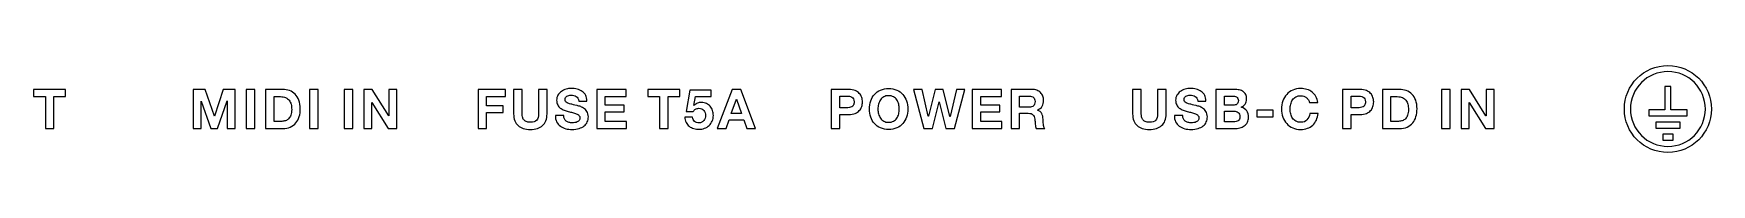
# Model space of a CAD drawing. Header units: millimetres. Extents: x 0 to 383, y 0 to 68.
# Drawn here: x 190.1 to 382.8, y 0 to 10 of the extents above; entities that cross this region are included whole.
import ezdxf

# ---------------------------------------------------------------- set-up
doc = ezdxf.new("R2010")
doc.units = ezdxf.units.MM
doc.layers.add('CUT', color=7, linetype='Continuous')

msp = doc.modelspace()

# ---------------------------------------------------------------- linework, layer by layer
at = {"layer": 'CUT'}
for points in [[(191.47, 6.42), (191.47, 2.75), (192.46, 2.75), (192.46, 6.42), (193.8, 6.42), (193.8, 7.25), (190.12, 7.25), (190.12, 6.42), (191.47, 6.42)], [(208.43, 7.25), (208.43, 2.75), (209.36, 2.75), (209.36, 5.91), (209.37, 5.91), (210.47, 2.75), (211.24, 2.75), (212.34, 5.94), (212.35, 5.94), (212.35, 2.75), (213.28, 2.75), (213.28, 7.25), (211.89, 7.25), (210.89, 4.16), (210.88, 4.16), (209.82, 7.25), (208.43, 7.25)], [(214.53, 7.25), (214.53, 2.75), (215.52, 2.75), (215.52, 7.25), (214.53, 7.25)], [(216.76, 7.25), (216.76, 2.75), (218.71, 2.75)], [(218.71, 7.25), (216.76, 7.25)], [(217.75, 3.58), (217.75, 6.42), (218.46, 6.42)], [(221.81, 7.25), (221.81, 2.75), (222.8, 2.75), (222.8, 7.25), (221.81, 7.25)], [(225.8, 7.25), (225.8, 2.75), (226.79, 2.75), (226.79, 7.25), (225.8, 7.25)], [(228.04, 7.25), (228.04, 2.75), (228.97, 2.75), (228.97, 5.76), (228.98, 5.76), (230.85, 2.75), (231.84, 2.75), (231.84, 7.25), (230.91, 7.25), (230.91, 4.23), (230.9, 4.23), (229.02, 7.25), (228.04, 7.25)], [(241.16, 7.25), (241.16, 2.75), (242.15, 2.75), (242.15, 4.61), (244.03, 4.61), (244.03, 5.38), (242.15, 5.38), (242.15, 6.42), (244.32, 6.42), (244.32, 7.25), (241.16, 7.25)], [(246.24, 4.45), (246.24, 7.25), (245.25, 7.25), (245.25, 4.45)], [(249.09, 4.45), (249.09, 7.25), (248.1, 7.25), (248.1, 4.45)], [(252.72, 5.91), (253.67, 5.91)], [(254.79, 7.25), (254.79, 2.75), (258.21, 2.75), (258.21, 3.58), (255.78, 3.58), (255.78, 4.68), (257.96, 4.68), (257.96, 5.45), (255.78, 5.45), (255.78, 6.42), (258.16, 6.42), (258.16, 7.25), (254.79, 7.25)], [(262, 6.42), (262, 2.75), (262.99, 2.75), (262.99, 6.42), (264.34, 6.42), (264.34, 7.25), (260.65, 7.25), (260.65, 6.42), (262, 6.42)], [(267.95, 6.42), (267.95, 7.16), (265.49, 7.16), (265.05, 4.72), (265.86, 4.72)], [(265.96, 5.41), (265.95, 5.42), (266.13, 6.42), (267.95, 6.42)], [(270.35, 7.25), (268.64, 2.75), (269.64, 2.75), (269.99, 3.75), (271.67, 3.75), (272.02, 2.75), (273.04, 2.75), (271.36, 7.25), (270.35, 7.25)], [(270.25, 4.49), (270.84, 6.14), (270.85, 6.14), (271.42, 4.49), (270.25, 4.49)], [(281.72, 7.25), (281.72, 2.75), (282.71, 2.75), (282.71, 4.36), (283.75, 4.36)], [(283.75, 7.25), (281.72, 7.25)], [(282.71, 5.13), (282.71, 6.48), (283.48, 6.48)], [(295.87, 2.75), (297.08, 7.25), (296.11, 7.25), (295.37, 4.15), (295.36, 4.15), (294.59, 7.25), (293.66, 7.25), (292.88, 4.19), (292.87, 4.19), (292.16, 7.25), (291.17, 7.25), (292.36, 2.75), (293.36, 2.75), (294.11, 5.81), (294.12, 5.81), (294.88, 2.75), (295.87, 2.75)], [(297.91, 7.25), (297.91, 2.75), (301.33, 2.75), (301.33, 3.58), (298.9, 3.58), (298.9, 4.68), (301.08, 4.68), (301.08, 5.45), (298.9, 5.45), (298.9, 6.42), (301.28, 6.42), (301.28, 7.25), (297.91, 7.25)], [(302.37, 7.25), (302.37, 2.75), (303.36, 2.75), (303.36, 4.51), (304.35, 4.51)], [(304.8, 7.25), (302.37, 7.25)], [(303.36, 5.21), (303.36, 6.48), (304.45, 6.48)], [(317.33, 4.45), (317.33, 7.25), (316.34, 7.25), (316.34, 4.45)], [(320.18, 4.45), (320.18, 7.25), (319.19, 7.25), (319.19, 4.45)], [(323.81, 5.91), (324.76, 5.91)], [(325.88, 7.25), (325.88, 2.75), (328.06, 2.75)], [(328, 7.25), (325.88, 7.25)], [(326.87, 5.43), (326.87, 6.48), (327.8, 6.48)], [(340.44, 7.25), (340.44, 2.75), (341.43, 2.75), (341.43, 4.36), (342.47, 4.36)], [(342.47, 7.25), (340.44, 7.25)], [(341.43, 5.13), (341.43, 6.48), (342.2, 6.48)], [(345.02, 7.25), (345.02, 2.75), (346.96, 2.75)], [(346.96, 7.25), (345.02, 7.25)], [(346.01, 3.58), (346.01, 6.42), (346.72, 6.42)], [(351.82, 7.25), (351.82, 2.75), (352.81, 2.75), (352.81, 7.25), (351.82, 7.25)], [(354.06, 7.25), (354.06, 2.75), (354.98, 2.75), (354.98, 5.76), (355, 5.76), (356.87, 2.75), (357.86, 2.75), (357.86, 7.25), (356.93, 7.25), (356.93, 4.23), (356.92, 4.23), (355.04, 7.25), (354.06, 7.25)], [(377.46, 4.9), (375.61, 4.9), (375.61, 4.2), (380.01, 4.2), (380.01, 4.9), (378.16, 4.9), (378.16, 7.6), (377.46, 7.6), (377.46, 4.9)], [(251, 4.24), (250.04, 4.24)], [(265.81, 4.06), (264.91, 4.06)], [(283.48, 5.13), (282.71, 5.13)], [(304.45, 5.21), (303.36, 5.21)], [(305.4, 4.87), (305.4, 4.88)], [(322.09, 4.24), (321.13, 4.24)], [(327.87, 5.43), (326.87, 5.43)], [(326.87, 3.52), (326.87, 4.75), (327.95, 4.75)], [(330.59, 4.86), (330.59, 4.09), (332.49, 4.09), (332.49, 4.86), (330.59, 4.86)], [(336.64, 5.74), (337.6, 5.74)], [(337.63, 4.48), (336.68, 4.48)], [(342.2, 5.13), (341.43, 5.13)], [(218.64, 3.58), (217.75, 3.58)], [(305.26, 2.75), (306.25, 2.75)], [(327.93, 3.52), (326.87, 3.52)], [(346.89, 3.58), (346.01, 3.58)], [(376.41, 2.8), (379.21, 2.8), (379.21, 3.5), (376.41, 3.5), (376.41, 2.8)], [(377.21, 1.4), (378.41, 1.4), (378.41, 2.1), (377.21, 2.1), (377.21, 1.4)]]:
    msp.add_lwpolyline(points, dxfattribs=at)
for points, knots in [([(382.81, 5), (382.81, 7.76), (380.57, 10), (377.81, 10), (375.05, 10), (372.81, 7.76), (372.81, 5), (372.81, 2.24), (375.05, 0), (377.81, 0), (380.57, 0), (382.81, 2.24), (382.81, 5)], [0, 0, 0, 0, 1, 1, 1, 2, 2, 2, 3, 3, 3, 4, 4, 4, 4]), ([(377.81, 0.7), (375.44, 0.7), (373.51, 2.63), (373.51, 5), (373.51, 7.37), (375.44, 9.3), (377.81, 9.3), (380.19, 9.3), (382.11, 7.37), (382.11, 5), (382.11, 2.63), (380.19, 0.7), (377.81, 0.7)], [0, 0, 0, 0, 1, 1, 1, 2, 2, 2, 3, 3, 3, 4, 4, 4, 4]), ([(218.46, 6.42), (218.7, 6.42), (218.91, 6.38), (219.07, 6.31), (219.24, 6.24), (219.37, 6.14), (219.47, 6.01), (219.57, 5.88), (219.65, 5.73), (219.69, 5.55), (219.74, 5.36), (219.76, 5.16), (219.76, 4.93), (219.76, 4.68), (219.73, 4.47), (219.66, 4.3), (219.6, 4.13), (219.52, 3.99), (219.41, 3.88), (219.31, 3.77), (219.19, 3.7), (219.05, 3.65), (218.92, 3.61), (218.78, 3.58), (218.64, 3.58)], [0, 0, 0, 0, 1, 1, 1, 2, 2, 2, 3, 3, 3, 4, 4, 4, 5, 5, 5, 6, 6, 6, 7, 7, 7, 8, 8, 8, 8]), ([(218.71, 2.75), (219.05, 2.75), (219.35, 2.81), (219.6, 2.92), (219.86, 3.04), (220.07, 3.2), (220.24, 3.4), (220.41, 3.6), (220.54, 3.84), (220.62, 4.12), (220.71, 4.39), (220.75, 4.7), (220.75, 5.03), (220.75, 5.4), (220.7, 5.72), (220.59, 6), (220.49, 6.28), (220.35, 6.51), (220.16, 6.7), (219.98, 6.88), (219.77, 7.02), (219.52, 7.11), (219.27, 7.2), (219, 7.25), (218.71, 7.25)], [0, 0, 0, 0, 1, 1, 1, 2, 2, 2, 3, 3, 3, 4, 4, 4, 5, 5, 5, 6, 6, 6, 7, 7, 7, 8, 8, 8, 8]), ([(253.67, 5.91), (253.67, 6.17), (253.63, 6.39), (253.53, 6.57), (253.43, 6.76), (253.29, 6.91), (253.13, 7.02), (252.96, 7.14), (252.77, 7.23), (252.55, 7.28), (252.33, 7.33), (252.11, 7.36), (251.87, 7.36), (251.67, 7.36), (251.47, 7.33), (251.27, 7.28), (251.07, 7.22), (250.89, 7.14), (250.73, 7.02), (250.57, 6.91), (250.44, 6.77), (250.34, 6.6), (250.24, 6.43), (250.19, 6.23), (250.19, 6), (250.19, 5.79), (250.23, 5.61), (250.31, 5.47), (250.38, 5.32), (250.49, 5.2), (250.61, 5.11), (250.74, 5.01), (250.88, 4.93), (251.04, 4.87), (251.2, 4.81), (251.36, 4.76), (251.53, 4.72)], [0, 0, 0, 0, 1, 1, 1, 2, 2, 2, 3, 3, 3, 4, 4, 4, 5, 5, 5, 6, 6, 6, 7, 7, 7, 8, 8, 8, 9, 9, 9, 10, 10, 10, 11, 11, 11, 12, 12, 12, 12]), ([(252.49, 5.4), (252.21, 5.47), (251.98, 5.53), (251.81, 5.57), (251.63, 5.62), (251.5, 5.67), (251.4, 5.71), (251.3, 5.76), (251.23, 5.81), (251.2, 5.86), (251.16, 5.92), (251.15, 5.99), (251.15, 6.08), (251.15, 6.17), (251.17, 6.25), (251.21, 6.32), (251.25, 6.38), (251.31, 6.43), (251.37, 6.47), (251.44, 6.52), (251.51, 6.55), (251.59, 6.56), (251.67, 6.58), (251.75, 6.59), (251.83, 6.59), (251.95, 6.59), (252.06, 6.58), (252.17, 6.56), (252.27, 6.54), (252.36, 6.5), (252.44, 6.45), (252.52, 6.4), (252.58, 6.33), (252.63, 6.24), (252.68, 6.15), (252.71, 6.04), (252.72, 5.91)], [0, 0, 0, 0, 1, 1, 1, 2, 2, 2, 3, 3, 3, 4, 4, 4, 5, 5, 5, 6, 6, 6, 7, 7, 7, 8, 8, 8, 9, 9, 9, 10, 10, 10, 11, 11, 11, 12, 12, 12, 12]), ([(283.48, 6.48), (283.59, 6.48), (283.7, 6.47), (283.81, 6.46), (283.91, 6.44), (284, 6.41), (284.08, 6.36), (284.16, 6.31), (284.23, 6.24), (284.27, 6.15), (284.32, 6.07), (284.35, 5.95), (284.35, 5.81), (284.35, 5.66), (284.32, 5.55), (284.27, 5.46), (284.23, 5.37), (284.16, 5.3), (284.08, 5.26), (284, 5.21), (283.91, 5.17), (283.81, 5.16), (283.7, 5.14), (283.59, 5.13), (283.48, 5.13)], [0, 0, 0, 0, 1, 1, 1, 2, 2, 2, 3, 3, 3, 4, 4, 4, 5, 5, 5, 6, 6, 6, 7, 7, 7, 8, 8, 8, 8]), ([(283.75, 4.36), (284.03, 4.36), (284.27, 4.4), (284.47, 4.49), (284.66, 4.57), (284.83, 4.68), (284.95, 4.81), (285.07, 4.95), (285.16, 5.1), (285.22, 5.27), (285.28, 5.45), (285.31, 5.63), (285.31, 5.81), (285.31, 5.99), (285.28, 6.17), (285.22, 6.34), (285.16, 6.51), (285.07, 6.67), (284.95, 6.8), (284.83, 6.94), (284.66, 7.05), (284.47, 7.13), (284.27, 7.21), (284.03, 7.25), (283.75, 7.25)], [0, 0, 0, 0, 1, 1, 1, 2, 2, 2, 3, 3, 3, 4, 4, 4, 5, 5, 5, 6, 6, 6, 7, 7, 7, 8, 8, 8, 8]), ([(286.11, 4.98), (286.11, 4.65), (286.16, 4.35), (286.26, 4.06), (286.36, 3.78), (286.5, 3.53), (286.69, 3.32), (286.88, 3.11), (287.11, 2.95), (287.39, 2.83), (287.66, 2.71), (287.97, 2.65), (288.32, 2.65), (288.67, 2.65), (288.98, 2.71), (289.25, 2.83), (289.52, 2.95), (289.75, 3.11), (289.94, 3.32), (290.13, 3.53), (290.28, 3.78), (290.38, 4.06), (290.48, 4.35), (290.53, 4.65), (290.53, 4.98), (290.53, 5.32), (290.48, 5.63), (290.38, 5.92), (290.28, 6.2), (290.13, 6.46), (289.94, 6.67), (289.75, 6.88), (289.52, 7.05), (289.25, 7.17), (288.98, 7.3), (288.67, 7.36), (288.32, 7.36), (287.97, 7.36), (287.66, 7.3), (287.39, 7.17), (287.11, 7.05), (286.88, 6.88), (286.69, 6.67), (286.5, 6.46), (286.36, 6.2), (286.26, 5.92), (286.16, 5.63), (286.11, 5.32), (286.11, 4.98)], [0, 0, 0, 0, 1, 1, 1, 2, 2, 2, 3, 3, 3, 4, 4, 4, 5, 5, 5, 6, 6, 6, 7, 7, 7, 8, 8, 8, 9, 9, 9, 10, 10, 10, 11, 11, 11, 12, 12, 12, 13, 13, 13, 14, 14, 14, 15, 15, 15, 16, 16, 16, 16]), ([(287.09, 4.98), (287.09, 5.18), (287.12, 5.37), (287.16, 5.55), (287.21, 5.74), (287.28, 5.9), (287.37, 6.05), (287.47, 6.19), (287.59, 6.31), (287.75, 6.4), (287.91, 6.48), (288.09, 6.53), (288.32, 6.53), (288.54, 6.53), (288.73, 6.48), (288.88, 6.4), (289.04, 6.31), (289.17, 6.19), (289.26, 6.05), (289.36, 5.9), (289.43, 5.74), (289.47, 5.55), (289.52, 5.37), (289.54, 5.18), (289.54, 4.98), (289.54, 4.79), (289.52, 4.61), (289.47, 4.43), (289.43, 4.25), (289.36, 4.09), (289.26, 3.95), (289.17, 3.8), (289.04, 3.69), (288.88, 3.6), (288.73, 3.52), (288.54, 3.47), (288.32, 3.47), (288.09, 3.47), (287.91, 3.52), (287.75, 3.6), (287.59, 3.69), (287.47, 3.8), (287.37, 3.95), (287.28, 4.09), (287.21, 4.25), (287.16, 4.43), (287.12, 4.61), (287.09, 4.79), (287.09, 4.98)], [0, 0, 0, 0, 1, 1, 1, 2, 2, 2, 3, 3, 3, 4, 4, 4, 5, 5, 5, 6, 6, 6, 7, 7, 7, 8, 8, 8, 9, 9, 9, 10, 10, 10, 11, 11, 11, 12, 12, 12, 13, 13, 13, 14, 14, 14, 15, 15, 15, 16, 16, 16, 16]), ([(304.45, 6.48), (304.67, 6.48), (304.84, 6.43), (304.96, 6.33), (305.07, 6.23), (305.13, 6.08), (305.13, 5.86), (305.13, 5.63), (305.07, 5.47), (304.96, 5.37), (304.84, 5.26), (304.67, 5.21), (304.45, 5.21)], [0, 0, 0, 0, 1, 1, 1, 2, 2, 2, 3, 3, 3, 4, 4, 4, 4]), ([(305.4, 4.88), (305.66, 4.98), (305.84, 5.13), (305.95, 5.32), (306.06, 5.51), (306.12, 5.74), (306.12, 6.01), (306.12, 6.18), (306.09, 6.34), (306.02, 6.49), (305.96, 6.64), (305.88, 6.77), (305.76, 6.88), (305.64, 7), (305.51, 7.09), (305.34, 7.15), (305.18, 7.22), (305, 7.25), (304.8, 7.25)], [0, 0, 0, 0, 1, 1, 1, 2, 2, 2, 3, 3, 3, 4, 4, 4, 5, 5, 5, 6, 6, 6, 6]), ([(324.76, 5.91), (324.76, 6.17), (324.71, 6.39), (324.62, 6.57), (324.52, 6.76), (324.38, 6.91), (324.22, 7.02), (324.05, 7.14), (323.86, 7.23), (323.64, 7.28), (323.42, 7.33), (323.2, 7.36), (322.96, 7.36), (322.76, 7.36), (322.56, 7.33), (322.36, 7.28), (322.16, 7.22), (321.97, 7.14), (321.81, 7.02), (321.66, 6.91), (321.53, 6.77), (321.43, 6.6), (321.33, 6.43), (321.28, 6.23), (321.28, 6), (321.28, 5.79), (321.32, 5.61), (321.4, 5.47), (321.47, 5.32), (321.58, 5.2), (321.7, 5.11), (321.83, 5.01), (321.97, 4.93), (322.13, 4.87), (322.29, 4.81), (322.45, 4.76), (322.62, 4.72)], [0, 0, 0, 0, 1, 1, 1, 2, 2, 2, 3, 3, 3, 4, 4, 4, 5, 5, 5, 6, 6, 6, 7, 7, 7, 8, 8, 8, 9, 9, 9, 10, 10, 10, 11, 11, 11, 12, 12, 12, 12]), ([(323.58, 5.4), (323.3, 5.47), (323.07, 5.53), (322.9, 5.57), (322.72, 5.62), (322.58, 5.67), (322.49, 5.71), (322.39, 5.76), (322.32, 5.81), (322.29, 5.86), (322.25, 5.92), (322.24, 5.99), (322.24, 6.08), (322.24, 6.17), (322.26, 6.25), (322.3, 6.32), (322.34, 6.38), (322.4, 6.43), (322.46, 6.47), (322.53, 6.52), (322.6, 6.55), (322.68, 6.56), (322.76, 6.58), (322.84, 6.59), (322.92, 6.59), (323.04, 6.59), (323.15, 6.58), (323.25, 6.56), (323.36, 6.54), (323.45, 6.5), (323.53, 6.45), (323.61, 6.4), (323.67, 6.33), (323.72, 6.24), (323.77, 6.15), (323.8, 6.04), (323.81, 5.91)], [0, 0, 0, 0, 1, 1, 1, 2, 2, 2, 3, 3, 3, 4, 4, 4, 5, 5, 5, 6, 6, 6, 7, 7, 7, 8, 8, 8, 9, 9, 9, 10, 10, 10, 11, 11, 11, 12, 12, 12, 12]), ([(327.8, 6.48), (327.88, 6.48), (327.97, 6.47), (328.05, 6.46), (328.13, 6.44), (328.21, 6.42), (328.27, 6.38), (328.33, 6.34), (328.38, 6.29), (328.42, 6.22), (328.46, 6.16), (328.48, 6.07), (328.48, 5.96), (328.48, 5.78), (328.42, 5.64), (328.31, 5.55), (328.19, 5.47), (328.05, 5.43), (327.87, 5.43)], [0, 0, 0, 0, 1, 1, 1, 2, 2, 2, 3, 3, 3, 4, 4, 4, 5, 5, 5, 6, 6, 6, 6]), ([(328.82, 5.2), (329.02, 5.29), (329.18, 5.42), (329.28, 5.57), (329.38, 5.72), (329.43, 5.91), (329.43, 6.13), (329.43, 6.34), (329.4, 6.52), (329.33, 6.66), (329.26, 6.81), (329.16, 6.92), (329.04, 7.01), (328.91, 7.09), (328.76, 7.16), (328.58, 7.19), (328.41, 7.23), (328.21, 7.25), (328, 7.25)], [0, 0, 0, 0, 1, 1, 1, 2, 2, 2, 3, 3, 3, 4, 4, 4, 5, 5, 5, 6, 6, 6, 6]), ([(337.6, 5.74), (337.57, 6), (337.5, 6.23), (337.38, 6.43), (337.27, 6.63), (337.12, 6.8), (336.95, 6.94), (336.78, 7.07), (336.58, 7.18), (336.36, 7.25), (336.14, 7.32), (335.9, 7.36), (335.66, 7.36), (335.31, 7.36), (335, 7.3), (334.73, 7.17), (334.45, 7.05), (334.22, 6.88), (334.03, 6.67), (333.84, 6.46), (333.69, 6.2), (333.59, 5.92), (333.49, 5.63), (333.44, 5.32), (333.44, 4.98), (333.44, 4.65), (333.49, 4.35), (333.59, 4.06), (333.69, 3.78), (333.84, 3.53), (334.03, 3.32), (334.22, 3.11), (334.45, 2.95), (334.73, 2.83), (335, 2.71), (335.31, 2.65), (335.66, 2.65), (335.93, 2.65), (336.19, 2.69), (336.42, 2.78), (336.65, 2.86), (336.85, 2.98), (337.02, 3.14), (337.19, 3.3), (337.33, 3.49), (337.44, 3.72), (337.54, 3.95), (337.61, 4.2), (337.63, 4.48)], [0, 0, 0, 0, 1, 1, 1, 2, 2, 2, 3, 3, 3, 4, 4, 4, 5, 5, 5, 6, 6, 6, 7, 7, 7, 8, 8, 8, 9, 9, 9, 10, 10, 10, 11, 11, 11, 12, 12, 12, 13, 13, 13, 14, 14, 14, 15, 15, 15, 16, 16, 16, 16]), ([(336.68, 4.48), (336.64, 4.18), (336.53, 3.94), (336.36, 3.75), (336.19, 3.57), (335.96, 3.47), (335.66, 3.47), (335.43, 3.47), (335.24, 3.52), (335.09, 3.6), (334.93, 3.69), (334.81, 3.8), (334.71, 3.95), (334.61, 4.09), (334.54, 4.25), (334.5, 4.43), (334.45, 4.61), (334.43, 4.79), (334.43, 4.98), (334.43, 5.18), (334.45, 5.37), (334.5, 5.55), (334.54, 5.74), (334.61, 5.9), (334.71, 6.05), (334.81, 6.19), (334.93, 6.31), (335.09, 6.4), (335.24, 6.48), (335.43, 6.53), (335.66, 6.53), (335.78, 6.53), (335.89, 6.51), (336, 6.47), (336.12, 6.43), (336.22, 6.37), (336.3, 6.3), (336.39, 6.23), (336.47, 6.14), (336.52, 6.05), (336.58, 5.95), (336.62, 5.85), (336.64, 5.74)], [0, 0, 0, 0, 1, 1, 1, 2, 2, 2, 3, 3, 3, 4, 4, 4, 5, 5, 5, 6, 6, 6, 7, 7, 7, 8, 8, 8, 9, 9, 9, 10, 10, 10, 11, 11, 11, 12, 12, 12, 13, 13, 13, 14, 14, 14, 14]), ([(342.2, 6.48), (342.31, 6.48), (342.42, 6.47), (342.52, 6.46), (342.63, 6.44), (342.72, 6.41), (342.8, 6.36), (342.88, 6.31), (342.95, 6.24), (342.99, 6.15), (343.04, 6.07), (343.07, 5.95), (343.07, 5.81), (343.07, 5.66), (343.04, 5.55), (342.99, 5.46), (342.95, 5.37), (342.88, 5.3), (342.8, 5.26), (342.72, 5.21), (342.63, 5.17), (342.52, 5.16), (342.42, 5.14), (342.31, 5.13), (342.2, 5.13)], [0, 0, 0, 0, 1, 1, 1, 2, 2, 2, 3, 3, 3, 4, 4, 4, 5, 5, 5, 6, 6, 6, 7, 7, 7, 8, 8, 8, 8]), ([(342.47, 4.36), (342.75, 4.36), (342.99, 4.4), (343.19, 4.49), (343.38, 4.57), (343.54, 4.68), (343.67, 4.81), (343.79, 4.95), (343.88, 5.1), (343.94, 5.27), (344, 5.45), (344.02, 5.63), (344.02, 5.81), (344.02, 5.99), (344, 6.17), (343.94, 6.34), (343.88, 6.51), (343.79, 6.67), (343.67, 6.8), (343.54, 6.94), (343.38, 7.05), (343.19, 7.13), (342.99, 7.21), (342.75, 7.25), (342.47, 7.25)], [0, 0, 0, 0, 1, 1, 1, 2, 2, 2, 3, 3, 3, 4, 4, 4, 5, 5, 5, 6, 6, 6, 7, 7, 7, 8, 8, 8, 8]), ([(346.72, 6.42), (346.96, 6.42), (347.16, 6.38), (347.33, 6.31), (347.5, 6.24), (347.63, 6.14), (347.73, 6.01), (347.83, 5.88), (347.9, 5.73), (347.95, 5.55), (347.99, 5.36), (348.01, 5.16), (348.01, 4.93), (348.01, 4.68), (347.98, 4.47), (347.92, 4.3), (347.86, 4.13), (347.77, 3.99), (347.67, 3.88), (347.56, 3.77), (347.44, 3.7), (347.31, 3.65), (347.17, 3.61), (347.04, 3.58), (346.89, 3.58)], [0, 0, 0, 0, 1, 1, 1, 2, 2, 2, 3, 3, 3, 4, 4, 4, 5, 5, 5, 6, 6, 6, 7, 7, 7, 8, 8, 8, 8]), ([(346.96, 2.75), (347.31, 2.75), (347.61, 2.81), (347.86, 2.92), (348.11, 3.04), (348.33, 3.2), (348.5, 3.4), (348.67, 3.6), (348.79, 3.84), (348.88, 4.12), (348.96, 4.39), (349, 4.7), (349, 5.03), (349, 5.4), (348.95, 5.72), (348.85, 6), (348.75, 6.28), (348.6, 6.51), (348.42, 6.7), (348.24, 6.88), (348.02, 7.02), (347.77, 7.11), (347.52, 7.2), (347.25, 7.25), (346.96, 7.25)], [0, 0, 0, 0, 1, 1, 1, 2, 2, 2, 3, 3, 3, 4, 4, 4, 5, 5, 5, 6, 6, 6, 7, 7, 7, 8, 8, 8, 8]), ([(245.25, 4.45), (245.25, 3.84), (245.42, 3.38), (245.76, 3.09), (246.09, 2.8), (246.56, 2.65), (247.17, 2.65), (247.77, 2.65), (248.24, 2.8), (248.58, 3.09), (248.92, 3.39), (249.09, 3.84), (249.09, 4.45)], [0, 0, 0, 0, 1, 1, 1, 2, 2, 2, 3, 3, 3, 4, 4, 4, 4]), ([(248.1, 4.45), (248.1, 4.12), (248.04, 3.87), (247.9, 3.71), (247.77, 3.55), (247.52, 3.47), (247.17, 3.47), (246.97, 3.47), (246.81, 3.5), (246.69, 3.56), (246.57, 3.62), (246.48, 3.69), (246.41, 3.78), (246.34, 3.87), (246.3, 3.97), (246.28, 4.09), (246.25, 4.21), (246.24, 4.33), (246.24, 4.45)], [0, 0, 0, 0, 1, 1, 1, 2, 2, 2, 3, 3, 3, 4, 4, 4, 5, 5, 5, 6, 6, 6, 6]), ([(250.04, 4.24), (250.03, 3.97), (250.08, 3.73), (250.19, 3.53), (250.29, 3.32), (250.44, 3.16), (250.62, 3.03), (250.79, 2.9), (251, 2.8), (251.23, 2.74), (251.47, 2.68), (251.71, 2.65), (251.95, 2.65), (252.26, 2.65), (252.53, 2.68), (252.76, 2.76), (253, 2.83), (253.19, 2.93), (253.35, 3.06), (253.51, 3.18), (253.63, 3.34), (253.71, 3.51), (253.79, 3.69), (253.83, 3.88), (253.83, 4.09), (253.83, 4.34), (253.77, 4.55), (253.67, 4.71), (253.56, 4.87), (253.43, 5), (253.28, 5.09), (253.14, 5.19), (252.99, 5.26), (252.84, 5.31), (252.69, 5.35), (252.57, 5.38), (252.49, 5.4)], [0, 0, 0, 0, 1, 1, 1, 2, 2, 2, 3, 3, 3, 4, 4, 4, 5, 5, 5, 6, 6, 6, 7, 7, 7, 8, 8, 8, 9, 9, 9, 10, 10, 10, 11, 11, 11, 12, 12, 12, 12]), ([(251.53, 4.72), (251.7, 4.67), (251.86, 4.63), (252.02, 4.59), (252.18, 4.55), (252.32, 4.51), (252.45, 4.46), (252.57, 4.41), (252.67, 4.34), (252.75, 4.27), (252.83, 4.19), (252.87, 4.09), (252.87, 3.97), (252.87, 3.86), (252.84, 3.77), (252.78, 3.69), (252.72, 3.62), (252.65, 3.56), (252.56, 3.52), (252.47, 3.48), (252.38, 3.45), (252.28, 3.43), (252.17, 3.42), (252.08, 3.41), (251.99, 3.41), (251.86, 3.41), (251.74, 3.43), (251.61, 3.46), (251.49, 3.49), (251.39, 3.54), (251.3, 3.6), (251.21, 3.67), (251.13, 3.75), (251.08, 3.86), (251.02, 3.96), (251, 4.09), (251, 4.24)], [0, 0, 0, 0, 1, 1, 1, 2, 2, 2, 3, 3, 3, 4, 4, 4, 5, 5, 5, 6, 6, 6, 7, 7, 7, 8, 8, 8, 9, 9, 9, 10, 10, 10, 11, 11, 11, 12, 12, 12, 12]), ([(264.91, 4.06), (264.92, 3.83), (264.96, 3.63), (265.05, 3.45), (265.14, 3.28), (265.27, 3.13), (265.42, 3.01), (265.57, 2.9), (265.74, 2.81), (265.94, 2.75), (266.13, 2.7), (266.34, 2.67), (266.55, 2.67)], [0, 0, 0, 0, 1, 1, 1, 2, 2, 2, 3, 3, 3, 4, 4, 4, 4]), ([(265.86, 4.72), (265.95, 4.84), (266.04, 4.93), (266.14, 4.99), (266.24, 5.05), (266.37, 5.08), (266.53, 5.08), (266.65, 5.08), (266.76, 5.05), (266.85, 5.01), (266.95, 4.97), (267.03, 4.91), (267.09, 4.84), (267.16, 4.76), (267.21, 4.67), (267.24, 4.57), (267.28, 4.47), (267.29, 4.36), (267.29, 4.25), (267.29, 4.14), (267.28, 4.03), (267.24, 3.93), (267.21, 3.83), (267.16, 3.74), (267.09, 3.66), (267.02, 3.58), (266.94, 3.52), (266.85, 3.47), (266.76, 3.42), (266.65, 3.4), (266.53, 3.4), (266.33, 3.4), (266.16, 3.46), (266.03, 3.58), (265.9, 3.7), (265.83, 3.86), (265.81, 4.06)], [0, 0, 0, 0, 1, 1, 1, 2, 2, 2, 3, 3, 3, 4, 4, 4, 5, 5, 5, 6, 6, 6, 7, 7, 7, 8, 8, 8, 9, 9, 9, 10, 10, 10, 11, 11, 11, 12, 12, 12, 12]), ([(266.55, 2.67), (266.77, 2.66), (266.98, 2.7), (267.18, 2.78), (267.38, 2.86), (267.55, 2.97), (267.7, 3.11), (267.85, 3.25), (267.97, 3.42), (268.06, 3.62), (268.15, 3.81), (268.19, 4.02), (268.19, 4.25), (268.19, 4.46), (268.16, 4.65), (268.1, 4.83), (268.04, 5.02), (267.95, 5.17), (267.83, 5.31), (267.72, 5.44), (267.58, 5.55), (267.41, 5.63), (267.24, 5.71), (267.05, 5.75), (266.83, 5.75), (266.65, 5.75), (266.49, 5.72), (266.36, 5.67), (266.22, 5.62), (266.09, 5.53), (265.96, 5.41)], [0, 0, 0, 0, 1, 1, 1, 2, 2, 2, 3, 3, 3, 4, 4, 4, 5, 5, 5, 6, 6, 6, 7, 7, 7, 8, 8, 8, 9, 9, 9, 10, 10, 10, 10]), ([(304.35, 4.51), (304.6, 4.51), (304.78, 4.45), (304.89, 4.34), (305, 4.24), (305.07, 4.06), (305.1, 3.83), (305.13, 3.65), (305.15, 3.46), (305.16, 3.26), (305.17, 3.06), (305.2, 2.89), (305.26, 2.75)], [0, 0, 0, 0, 1, 1, 1, 2, 2, 2, 3, 3, 3, 4, 4, 4, 4]), ([(306.06, 3.82), (306.05, 3.93), (306.04, 4.04), (306.01, 4.16), (305.99, 4.27), (305.95, 4.37), (305.9, 4.47), (305.85, 4.56), (305.79, 4.64), (305.71, 4.71), (305.63, 4.78), (305.53, 4.83), (305.4, 4.87)], [0, 0, 0, 0, 1, 1, 1, 2, 2, 2, 3, 3, 3, 4, 4, 4, 4]), ([(316.34, 4.45), (316.34, 3.84), (316.51, 3.38), (316.85, 3.09), (317.18, 2.8), (317.65, 2.65), (318.26, 2.65), (318.86, 2.65), (319.33, 2.8), (319.67, 3.09), (320.01, 3.39), (320.18, 3.84), (320.18, 4.45)], [0, 0, 0, 0, 1, 1, 1, 2, 2, 2, 3, 3, 3, 4, 4, 4, 4]), ([(319.19, 4.45), (319.19, 4.12), (319.13, 3.87), (318.99, 3.71), (318.86, 3.55), (318.61, 3.47), (318.26, 3.47), (318.06, 3.47), (317.9, 3.5), (317.78, 3.56), (317.66, 3.62), (317.56, 3.69), (317.5, 3.78), (317.43, 3.87), (317.39, 3.97), (317.37, 4.09), (317.34, 4.21), (317.33, 4.33), (317.33, 4.45)], [0, 0, 0, 0, 1, 1, 1, 2, 2, 2, 3, 3, 3, 4, 4, 4, 5, 5, 5, 6, 6, 6, 6]), ([(321.13, 4.24), (321.12, 3.97), (321.17, 3.73), (321.28, 3.53), (321.38, 3.32), (321.53, 3.16), (321.7, 3.03), (321.88, 2.9), (322.09, 2.8), (322.32, 2.74), (322.56, 2.68), (322.8, 2.65), (323.04, 2.65), (323.35, 2.65), (323.62, 2.68), (323.85, 2.76), (324.09, 2.83), (324.28, 2.93), (324.44, 3.06), (324.6, 3.18), (324.72, 3.34), (324.8, 3.51), (324.88, 3.69), (324.92, 3.88), (324.92, 4.09), (324.92, 4.34), (324.86, 4.55), (324.75, 4.71), (324.65, 4.87), (324.52, 5), (324.37, 5.09), (324.23, 5.19), (324.08, 5.26), (323.93, 5.31), (323.78, 5.35), (323.66, 5.38), (323.58, 5.4)], [0, 0, 0, 0, 1, 1, 1, 2, 2, 2, 3, 3, 3, 4, 4, 4, 5, 5, 5, 6, 6, 6, 7, 7, 7, 8, 8, 8, 9, 9, 9, 10, 10, 10, 11, 11, 11, 12, 12, 12, 12]), ([(322.62, 4.72), (322.79, 4.67), (322.95, 4.63), (323.11, 4.59), (323.27, 4.55), (323.41, 4.51), (323.54, 4.46), (323.66, 4.41), (323.76, 4.34), (323.84, 4.27), (323.92, 4.19), (323.96, 4.09), (323.96, 3.97), (323.96, 3.86), (323.93, 3.77), (323.87, 3.69), (323.81, 3.62), (323.74, 3.56), (323.65, 3.52), (323.56, 3.48), (323.47, 3.45), (323.37, 3.43), (323.26, 3.42), (323.17, 3.41), (323.08, 3.41), (322.95, 3.41), (322.83, 3.43), (322.7, 3.46), (322.58, 3.49), (322.48, 3.54), (322.39, 3.6), (322.29, 3.67), (322.22, 3.75), (322.17, 3.86), (322.11, 3.96), (322.09, 4.09), (322.09, 4.24)], [0, 0, 0, 0, 1, 1, 1, 2, 2, 2, 3, 3, 3, 4, 4, 4, 5, 5, 5, 6, 6, 6, 7, 7, 7, 8, 8, 8, 9, 9, 9, 10, 10, 10, 11, 11, 11, 12, 12, 12, 12]), ([(327.95, 4.75), (328.16, 4.75), (328.33, 4.7), (328.46, 4.61), (328.59, 4.51), (328.66, 4.34), (328.66, 4.11), (328.66, 3.99), (328.64, 3.9), (328.6, 3.82), (328.56, 3.75), (328.51, 3.69), (328.44, 3.64), (328.37, 3.6), (328.29, 3.57), (328.21, 3.55), (328.12, 3.53), (328.02, 3.52), (327.93, 3.52)], [0, 0, 0, 0, 1, 1, 1, 2, 2, 2, 3, 3, 3, 4, 4, 4, 5, 5, 5, 6, 6, 6, 6]), ([(328.06, 2.75), (328.26, 2.75), (328.46, 2.78), (328.65, 2.83), (328.84, 2.88), (329.01, 2.95), (329.16, 3.06), (329.31, 3.16), (329.43, 3.3), (329.52, 3.47), (329.6, 3.63), (329.65, 3.83), (329.65, 4.05), (329.65, 4.34), (329.58, 4.58), (329.44, 4.78), (329.31, 4.98), (329.1, 5.12), (328.82, 5.2)], [0, 0, 0, 0, 1, 1, 1, 2, 2, 2, 3, 3, 3, 4, 4, 4, 5, 5, 5, 6, 6, 6, 6]), ([(306.25, 2.75), (306.2, 2.81), (306.17, 2.89), (306.14, 2.98), (306.12, 3.07), (306.1, 3.17), (306.09, 3.27), (306.08, 3.37), (306.08, 3.47), (306.07, 3.56), (306.07, 3.66), (306.06, 3.74), (306.06, 3.82)], [0, 0, 0, 0, 1, 1, 1, 2, 2, 2, 3, 3, 3, 4, 4, 4, 4])]:
    msp.add_open_spline(points, degree=3, knots=knots, dxfattribs=at)

doc.saveas('drawing.dxf')
